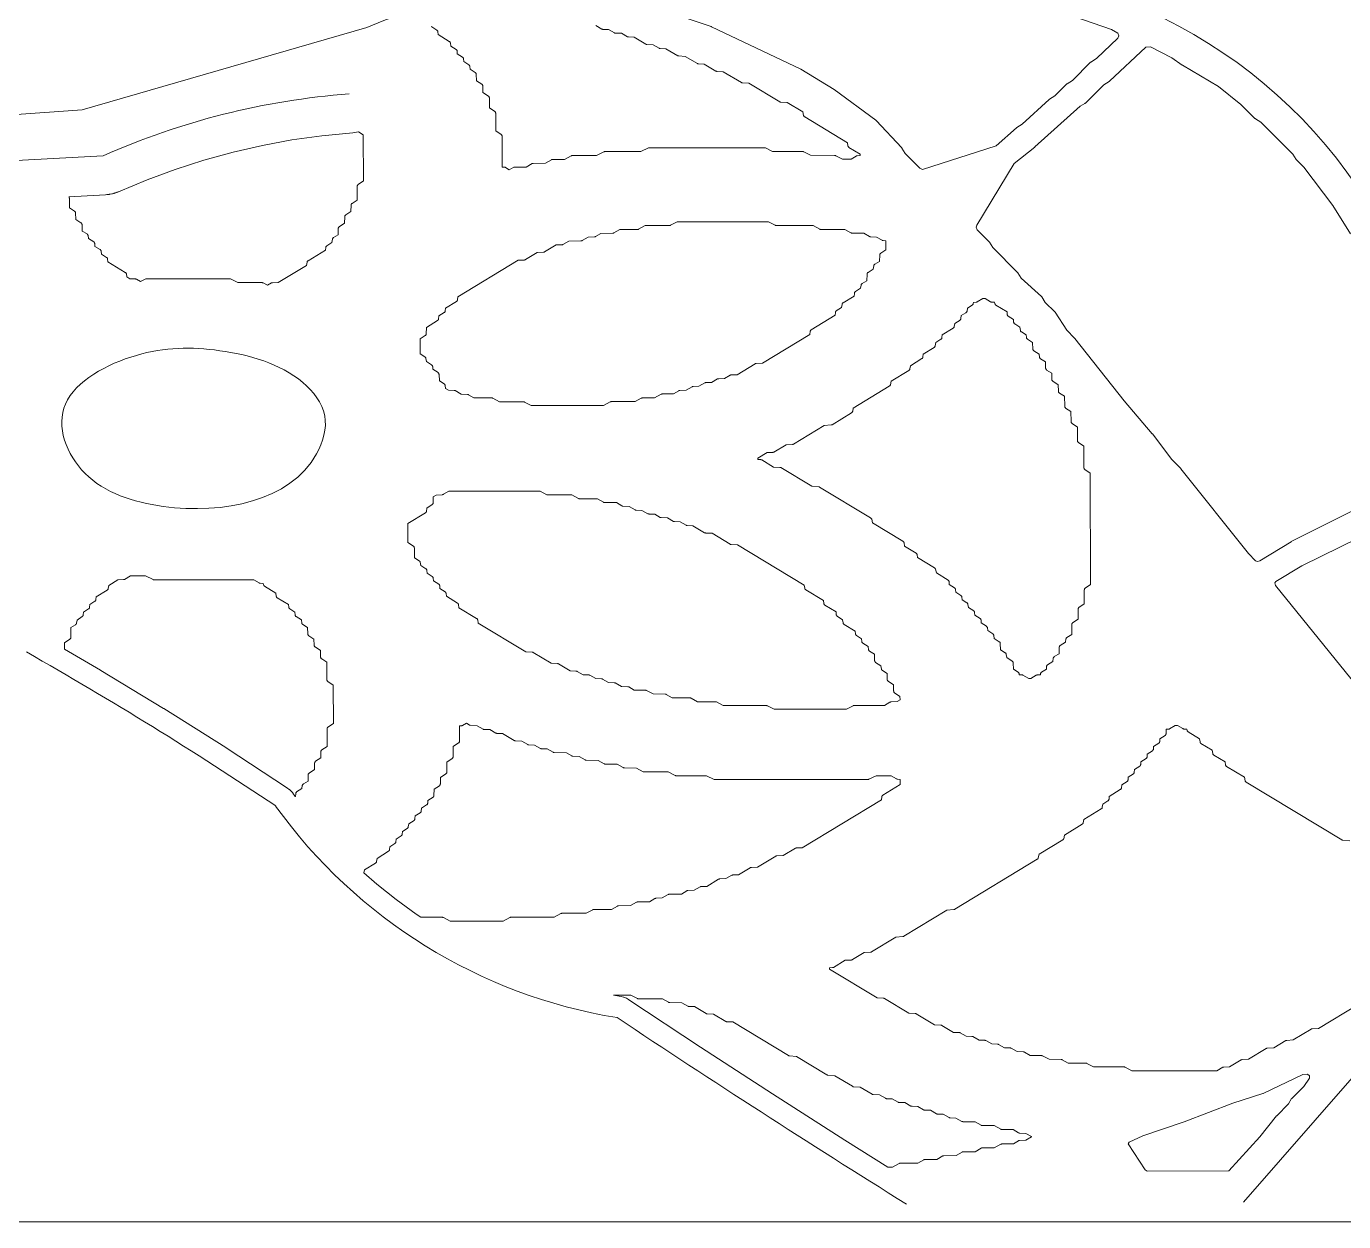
# Model space of a CAD drawing. Header units: inches. Extents: x 36 to 79.4, y 17.3 to 55.9.
# Drawn here: x 49.76 to 64.8, y 17.31 to 30.96 of the extents above; entities that cross this region are included whole.
import ezdxf

# ---------------------------------------------------------------- set-up
doc = ezdxf.new("R2010")
doc.units = ezdxf.units.IN
doc.layers.add('01_ORIGINAL_CAD', color=7, linetype='CONTINUOUS', lineweight=20)
doc.layers.add('03_ADDED_AREAS_SAME_COMPOSITION', color=7, linetype='CONTINUOUS', lineweight=15)

msp = doc.modelspace()

# ---------------------------------------------------------------- linework, layer by layer
at = {"layer": '01_ORIGINAL_CAD'}
msp.add_line((71.442, 17.312), (36.248, 17.312), dxfattribs=at)
for points in [[(53.65, 30.945, -0.14301), (60.243, 31.63, -0.286424), (65.36, 28.431), (66.481, 23.89, -0.272091), (64.9, 18.954), (63.661, 17.533)], [(53.65, 30.945), (50.4, 30.004), (48.095, 29.84), (45.427, 29.473), (42.376, 26.597), (41.758, 26.597, -0.10797), (36.248, 22.954)]]:
    msp.add_lwpolyline(points, format="xyb", dxfattribs=at)
msp.add_lwpolyline([(46.027, 28.759), (46.027, 29.23), (50.643, 29.479)], dxfattribs=at)
for centre, radius, start, end in [((54.073, 21.787), 8.422, 94.2501, 114.0352), ((27.349, -15.654), 45.391, 56.1832, 60.407), ((57.468, 25.543), 5.979, 215.6658, 260.7622), ((129.159, 128.7), 131.041, 236.3299, 238.04792)]:
    msp.add_arc(centre, radius, start, end, dxfattribs=at)
at = {"layer": '03_ADDED_AREAS_SAME_COMPOSITION'}
for points in [[(61.734, 31.065), (62.152, 30.921), (62.224, 30.881), (62.238, 30.848), (62.224, 30.821), (61.982, 30.59), (61.917, 30.55), (61.915, 30.549), (61.913, 30.547), (61.706, 30.34), (61.645, 30.302), (61.642, 30.301), (61.64, 30.299), (61.506, 30.165), (61.445, 30.127), (61.441, 30.124), (61.132, 29.84), (61.07, 29.802), (61.066, 29.8), (60.835, 29.595), (59.995, 29.325), (59.965, 29.338), (59.797, 29.506), (59.76, 29.567), (59.758, 29.569), (59.757, 29.571), (59.466, 29.884), (59.463, 29.887), (58.988, 30.237), (58.986, 30.238), (58.606, 30.467), (58.604, 30.468), (57.585, 30.952), (57.582, 30.954), (57.184, 31.09)], [(56.266, 30.966), (56.335, 30.927), (56.337, 30.925), (56.34, 30.924), (56.343, 30.924), (56.346, 30.923), (56.411, 30.922), (56.48, 30.883), (56.483, 30.881), (56.486, 30.88), (56.489, 30.88), (56.492, 30.88), (56.557, 30.878), (56.626, 30.839), (56.628, 30.838), (56.631, 30.837), (56.634, 30.836), (56.637, 30.836), (56.702, 30.834), (56.836, 30.754), (56.839, 30.752), (56.842, 30.751), (56.845, 30.751), (56.848, 30.75), (56.92, 30.746), (56.989, 30.707), (56.992, 30.706), (56.995, 30.705), (56.998, 30.704), (57.001, 30.704), (57.066, 30.702), (57.2, 30.622), (57.203, 30.621), (57.206, 30.62), (57.209, 30.619), (57.212, 30.619), (57.284, 30.615), (57.426, 30.532), (57.429, 30.531), (57.432, 30.53), (57.435, 30.529), (57.438, 30.529), (57.503, 30.527), (57.637, 30.447), (57.64, 30.445), (57.642, 30.444), (57.645, 30.444), (57.648, 30.443), (57.721, 30.439), (57.928, 30.315), (57.931, 30.314), (57.934, 30.313), (57.937, 30.312), (57.94, 30.312), (58.012, 30.308), (58.365, 30.096), (58.368, 30.094), (58.37, 30.093), (58.373, 30.093), (58.376, 30.092), (58.449, 30.088), (58.629, 29.98), (58.638, 29.939), (58.639, 29.936), (58.641, 29.933), (58.643, 29.93), (58.645, 29.927), (58.647, 29.925), (58.65, 29.923), (59.138, 29.629), (59.143, 29.594), (59.144, 29.591), (59.145, 29.588), (59.146, 29.585), (59.148, 29.582), (59.15, 29.58), (59.152, 29.578), (59.155, 29.576), (59.282, 29.499), (59.282, 29.483), (59.25, 29.481), (59.247, 29.48), (59.245, 29.479), (59.242, 29.478), (59.239, 29.477), (59.179, 29.441), (59.081, 29.441), (59.004, 29.481), (59.001, 29.483), (58.998, 29.484), (58.996, 29.484), (58.992, 29.484), (58.717, 29.485), (58.641, 29.525), (58.638, 29.526), (58.635, 29.527), (58.632, 29.528), (58.629, 29.528), (58.281, 29.528), (58.204, 29.569), (58.202, 29.57), (58.199, 29.571), (58.196, 29.572), (58.193, 29.572), (56.876, 29.572), (56.872, 29.571), (56.869, 29.57), (56.865, 29.569), (56.781, 29.528), (56.367, 29.527), (56.364, 29.527), (56.36, 29.526), (56.356, 29.525), (56.272, 29.484), (55.996, 29.483), (55.993, 29.483), (55.99, 29.482), (55.987, 29.481), (55.984, 29.48), (55.908, 29.439), (55.77, 29.437), (55.767, 29.437), (55.764, 29.437), (55.761, 29.436), (55.758, 29.434), (55.69, 29.395), (55.552, 29.393), (55.549, 29.393), (55.546, 29.393), (55.543, 29.392), (55.54, 29.39), (55.472, 29.351), (55.342, 29.351), (55.339, 29.351), (55.336, 29.35), (55.334, 29.349), (55.331, 29.348), (55.278, 29.321), (55.233, 29.346), (55.23, 29.348), (55.227, 29.348), (55.225, 29.349), (55.222, 29.349), (55.198, 29.35), (55.196, 29.702), (55.196, 29.705), (55.195, 29.709), (55.194, 29.712), (55.193, 29.715), (55.19, 29.718), (55.188, 29.72), (55.185, 29.722), (55.124, 29.764), (55.123, 29.965), (55.122, 29.969), (55.122, 29.972), (55.121, 29.975), (55.119, 29.978), (55.117, 29.981), (55.115, 29.984), (55.112, 29.986), (55.051, 30.028), (55.05, 30.141), (55.049, 30.145), (55.049, 30.148), (55.047, 30.151), (55.046, 30.154), (55.044, 30.157), (55.041, 30.159), (55.039, 30.161), (54.977, 30.204), (54.974, 30.278), (54.974, 30.282), (54.973, 30.285), (54.972, 30.288), (54.97, 30.291), (54.968, 30.294), (54.965, 30.296), (54.963, 30.298), (54.904, 30.336), (54.901, 30.41), (54.901, 30.413), (54.9, 30.417), (54.898, 30.42), (54.897, 30.423), (54.895, 30.425), (54.892, 30.428), (54.889, 30.43), (54.83, 30.468), (54.828, 30.499), (54.827, 30.502), (54.827, 30.505), (54.825, 30.508), (54.824, 30.511), (54.822, 30.513), (54.819, 30.516), (54.816, 30.518), (54.757, 30.556), (54.755, 30.586), (54.755, 30.59), (54.754, 30.593), (54.752, 30.596), (54.751, 30.599), (54.749, 30.601), (54.746, 30.604), (54.744, 30.605), (54.684, 30.643), (54.682, 30.674), (54.682, 30.677), (54.681, 30.681), (54.679, 30.684), (54.678, 30.686), (54.676, 30.689), (54.673, 30.691), (54.671, 30.693), (54.61, 30.732), (54.605, 30.768), (54.604, 30.771), (54.603, 30.774), (54.602, 30.777), (54.6, 30.779), (54.598, 30.782), (54.596, 30.784), (54.593, 30.786), (54.465, 30.863), (54.463, 30.894), (54.463, 30.897), (54.462, 30.9), (54.461, 30.903), (54.459, 30.906), (54.457, 30.909), (54.454, 30.911), (54.452, 30.913), (54.392, 30.951), (54.391, 30.959)], [(65.254, 25.6), (64.204, 25.075), (64.202, 25.074), (63.846, 24.857), (63.819, 24.85), (63.798, 24.856), (63.715, 24.939), (62.944, 25.906), (62.942, 25.908), (62.84, 26.014), (62.619, 26.306), (62.618, 26.307), (62.297, 26.681), (61.733, 27.395), (61.731, 27.397), (61.641, 27.488), (61.509, 27.693), (61.508, 27.695), (61.506, 27.697), (61.397, 27.806), (61.357, 27.869), (61.355, 27.872), (61.353, 27.875), (61.122, 28.081), (61.082, 28.144), (61.081, 28.147), (61.079, 28.149), (60.797, 28.431), (60.76, 28.492), (60.758, 28.494), (60.756, 28.497), (60.62, 28.633), (60.607, 28.663), (60.614, 28.689), (61.041, 29.393), (61.277, 29.579), (61.278, 29.58), (61.794, 30.045), (61.849, 30.077), (61.851, 30.079), (61.854, 30.081), (62.063, 30.29), (62.124, 30.327), (62.126, 30.329), (62.128, 30.33), (62.545, 30.721), (62.596, 30.723), (62.843, 30.599), (62.961, 30.514), (62.963, 30.513), (63.375, 30.27), (63.63, 30.066), (63.79, 29.906), (63.792, 29.904), (63.795, 29.902), (63.856, 29.865), (64.222, 29.499), (64.259, 29.438), (64.261, 29.435), (64.263, 29.433), (64.348, 29.348), (64.68, 28.914), (64.881, 28.587)], [(66.116, 21.99), (64.024, 24.574), (64.018, 24.604), (64.027, 24.621), (64.325, 24.799), (65.641, 25.445)], [(65.42, 20.066), (64.516, 19.518), (64.444, 19.514), (64.441, 19.514), (64.438, 19.513), (64.435, 19.512), (64.432, 19.511), (64.226, 19.386), (64.153, 19.382), (64.15, 19.382), (64.147, 19.381), (64.144, 19.38), (64.142, 19.379), (64.007, 19.298), (63.928, 19.291), (63.926, 19.291), (63.923, 19.29), (63.92, 19.289), (63.918, 19.288), (63.717, 19.166), (63.645, 19.162), (63.642, 19.162), (63.639, 19.161), (63.636, 19.16), (63.634, 19.159), (63.5, 19.079), (63.435, 19.077), (63.432, 19.077), (63.429, 19.076), (63.426, 19.075), (63.423, 19.074), (63.355, 19.035), (62.385, 19.034), (62.308, 19.075), (62.306, 19.076), (62.303, 19.077), (62.3, 19.078), (62.297, 19.078), (61.948, 19.078), (61.872, 19.119), (61.869, 19.12), (61.866, 19.121), (61.863, 19.121), (61.86, 19.122), (61.658, 19.122), (61.59, 19.161), (61.587, 19.162), (61.584, 19.163), (61.581, 19.164), (61.578, 19.164), (61.44, 19.166), (61.363, 19.206), (61.36, 19.207), (61.357, 19.208), (61.354, 19.209), (61.351, 19.209), (61.222, 19.21), (61.161, 19.246), (61.158, 19.247), (61.155, 19.248), (61.152, 19.249), (61.149, 19.249), (61.077, 19.253), (61.008, 19.292), (61.005, 19.293), (61.002, 19.294), (60.999, 19.295), (60.996, 19.295), (60.931, 19.297), (60.862, 19.336), (60.859, 19.337), (60.856, 19.338), (60.853, 19.339), (60.85, 19.339), (60.785, 19.341), (60.717, 19.38), (60.714, 19.381), (60.711, 19.382), (60.708, 19.383), (60.705, 19.383), (60.64, 19.385), (60.571, 19.424), (60.568, 19.425), (60.565, 19.426), (60.562, 19.427), (60.559, 19.427), (60.494, 19.429), (60.426, 19.468), (60.423, 19.469), (60.42, 19.47), (60.417, 19.471), (60.414, 19.471), (60.349, 19.472), (60.215, 19.553), (60.212, 19.554), (60.209, 19.555), (60.206, 19.556), (60.203, 19.556), (60.131, 19.56), (59.924, 19.684), (59.921, 19.686), (59.918, 19.687), (59.915, 19.687), (59.912, 19.688), (59.84, 19.692), (59.56, 19.86), (59.557, 19.861), (59.554, 19.862), (59.551, 19.863), (59.548, 19.863), (59.476, 19.867), (58.935, 20.193), (58.934, 20.209), (58.966, 20.212), (58.969, 20.212), (58.972, 20.213), (58.974, 20.214), (58.977, 20.215), (59.111, 20.296), (59.183, 20.299), (59.186, 20.3), (59.189, 20.301), (59.192, 20.302), (59.195, 20.303), (59.329, 20.384), (59.401, 20.387), (59.404, 20.388), (59.407, 20.388), (59.41, 20.39), (59.412, 20.391), (59.692, 20.56), (59.771, 20.566), (59.774, 20.567), (59.776, 20.568), (59.779, 20.569), (59.782, 20.57), (60.272, 20.867), (60.351, 20.874), (60.354, 20.874), (60.357, 20.875), (60.36, 20.876), (60.362, 20.878), (61.305, 21.449), (61.308, 21.451), (61.31, 21.453), (61.313, 21.456), (61.314, 21.458), (61.316, 21.462), (61.317, 21.465), (61.326, 21.506), (61.595, 21.669), (61.598, 21.671), (61.601, 21.673), (61.603, 21.675), (61.604, 21.678), (61.606, 21.681), (61.607, 21.684), (61.616, 21.725), (61.818, 21.848), (61.821, 21.85), (61.823, 21.852), (61.825, 21.854), (61.827, 21.857), (61.828, 21.86), (61.829, 21.863), (61.83, 21.866), (61.835, 21.902), (62.035, 22.024), (62.038, 22.026), (62.04, 22.028), (62.042, 22.03), (62.044, 22.033), (62.046, 22.036), (62.047, 22.039), (62.047, 22.042), (62.052, 22.078), (62.112, 22.116), (62.115, 22.118), (62.117, 22.121), (62.119, 22.123), (62.121, 22.126), (62.122, 22.129), (62.123, 22.132), (62.124, 22.136), (62.126, 22.166), (62.253, 22.244), (62.255, 22.245), (62.258, 22.248), (62.26, 22.25), (62.262, 22.253), (62.263, 22.255), (62.264, 22.258), (62.265, 22.261), (62.27, 22.297), (62.33, 22.336), (62.332, 22.338), (62.335, 22.34), (62.337, 22.343), (62.338, 22.346), (62.34, 22.349), (62.34, 22.352), (62.341, 22.355), (62.343, 22.386), (62.402, 22.424), (62.405, 22.426), (62.407, 22.428), (62.409, 22.431), (62.411, 22.434), (62.412, 22.437), (62.413, 22.44), (62.413, 22.443), (62.415, 22.474), (62.474, 22.512), (62.477, 22.514), (62.479, 22.516), (62.481, 22.519), (62.483, 22.521), (62.484, 22.525), (62.485, 22.528), (62.486, 22.531), (62.488, 22.562), (62.547, 22.6), (62.549, 22.602), (62.552, 22.604), (62.554, 22.606), (62.556, 22.609), (62.557, 22.612), (62.558, 22.616), (62.558, 22.619), (62.56, 22.65), (62.619, 22.687), (62.622, 22.689), (62.624, 22.692), (62.626, 22.694), (62.628, 22.697), (62.629, 22.7), (62.63, 22.703), (62.631, 22.707), (62.633, 22.737), (62.692, 22.775), (62.694, 22.777), (62.697, 22.78), (62.699, 22.782), (62.7, 22.785), (62.702, 22.788), (62.703, 22.791), (62.703, 22.795), (62.705, 22.825), (62.764, 22.863), (62.767, 22.865), (62.769, 22.868), (62.771, 22.87), (62.773, 22.873), (62.774, 22.876), (62.775, 22.88), (62.775, 22.883), (62.777, 22.933), (62.802, 22.934), (62.805, 22.934), (62.808, 22.935), (62.81, 22.936), (62.813, 22.937), (62.881, 22.976), (62.906, 22.976), (62.967, 22.94), (62.97, 22.938), (62.972, 22.937), (62.975, 22.937), (62.978, 22.936), (63.014, 22.933), (63.017, 22.919), (63.018, 22.916), (63.019, 22.912), (63.021, 22.91), (63.023, 22.907), (63.026, 22.905), (63.029, 22.903), (63.157, 22.824), (63.163, 22.789), (63.163, 22.786), (63.164, 22.783), (63.166, 22.78), (63.167, 22.777), (63.169, 22.775), (63.172, 22.773), (63.174, 22.771), (63.303, 22.693), (63.308, 22.657), (63.309, 22.654), (63.31, 22.651), (63.311, 22.648), (63.313, 22.646), (63.315, 22.643), (63.318, 22.641), (63.32, 22.639), (63.449, 22.561), (63.454, 22.525), (63.455, 22.522), (63.456, 22.519), (63.457, 22.516), (63.459, 22.514), (63.461, 22.511), (63.463, 22.509), (63.466, 22.508), (63.669, 22.385), (63.678, 22.344), (63.679, 22.341), (63.681, 22.338), (63.682, 22.335), (63.685, 22.332), (63.687, 22.33), (63.69, 22.328), (64.782, 21.67), (64.786, 21.668), (64.789, 21.667), (64.793, 21.667), (64.872, 21.66)]]:
    msp.add_lwpolyline(points, dxfattribs=at)
for points in [[(50.251, 29.012), (50.667, 29.034), (50.667, 29.034), (50.682, 29.036), (50.683, 29.036), (50.685, 29.036), (50.687, 29.036), (50.689, 29.036), (50.702, 29.038), (50.704, 29.038), (50.709, 29.039), (50.71, 29.039), (50.714, 29.04), (50.717, 29.04), (50.719, 29.041), (50.723, 29.041), (50.739, 29.044), (50.74, 29.045), (50.742, 29.045), (50.744, 29.046), (50.746, 29.046), (50.759, 29.05), (50.761, 29.05), (50.765, 29.051), (50.767, 29.052), (50.77, 29.053), (50.774, 29.054), (50.775, 29.054), (50.78, 29.056), (50.795, 29.061), (50.796, 29.061), (50.798, 29.062), (50.8, 29.063), (50.801, 29.063), (50.814, 29.068), (50.815, 29.068), (51.142, 29.206), (51.465, 29.325), (51.792, 29.431), (52.124, 29.522), (52.459, 29.599), (52.797, 29.661), (53.138, 29.709), (53.491, 29.743), (53.492, 29.743), (53.506, 29.745), (53.507, 29.745), (53.533, 29.749), (53.535, 29.749), (53.556, 29.754), (53.611, 29.717), (53.613, 29.193), (53.552, 29.151), (53.549, 29.149), (53.547, 29.146), (53.545, 29.143), (53.543, 29.14), (53.542, 29.137), (53.541, 29.134), (53.541, 29.13), (53.541, 28.973), (53.483, 28.936), (53.48, 28.934), (53.478, 28.932), (53.475, 28.929), (53.474, 28.926), (53.473, 28.923), (53.472, 28.919), (53.471, 28.916), (53.469, 28.842), (53.411, 28.804), (53.408, 28.802), (53.405, 28.8), (53.403, 28.797), (53.402, 28.794), (53.4, 28.791), (53.399, 28.788), (53.399, 28.784), (53.397, 28.71), (53.335, 28.668), (53.333, 28.665), (53.33, 28.663), (53.328, 28.66), (53.327, 28.657), (53.325, 28.654), (53.325, 28.651), (53.324, 28.647), (53.324, 28.578), (53.27, 28.545), (53.268, 28.543), (53.265, 28.541), (53.263, 28.539), (53.262, 28.536), (53.26, 28.533), (53.259, 28.531), (53.258, 28.527), (53.253, 28.491), (53.194, 28.453), (53.191, 28.451), (53.189, 28.449), (53.186, 28.446), (53.185, 28.443), (53.183, 28.44), (53.183, 28.437), (53.182, 28.434), (53.18, 28.403), (52.98, 28.282), (52.978, 28.28), (52.975, 28.278), (52.973, 28.275), (52.972, 28.273), (52.97, 28.27), (52.969, 28.267), (52.969, 28.264), (52.964, 28.228), (52.641, 28.033), (52.576, 28.031), (52.573, 28.03), (52.57, 28.03), (52.567, 28.029), (52.564, 28.028), (52.519, 28.002), (52.466, 28.029), (52.464, 28.031), (52.461, 28.031), (52.458, 28.032), (52.455, 28.032), (52.179, 28.032), (52.094, 28.074), (52.091, 28.075), (52.087, 28.076), (52.083, 28.076), (51.138, 28.076), (51.135, 28.076), (51.131, 28.075), (51.128, 28.074), (51.067, 28.045), (51.021, 28.071), (51.018, 28.072), (51.015, 28.073), (51.012, 28.074), (51.009, 28.074), (50.945, 28.076), (50.912, 28.096), (50.906, 28.131), (50.906, 28.134), (50.905, 28.137), (50.903, 28.14), (50.901, 28.143), (50.899, 28.145), (50.897, 28.147), (50.894, 28.149), (50.694, 28.271), (50.692, 28.301), (50.691, 28.304), (50.69, 28.307), (50.689, 28.31), (50.687, 28.313), (50.685, 28.316), (50.683, 28.318), (50.68, 28.32), (50.621, 28.358), (50.619, 28.389), (50.618, 28.392), (50.617, 28.395), (50.616, 28.398), (50.614, 28.401), (50.612, 28.404), (50.61, 28.406), (50.607, 28.408), (50.548, 28.446), (50.546, 28.476), (50.545, 28.48), (50.544, 28.483), (50.543, 28.486), (50.541, 28.489), (50.539, 28.491), (50.537, 28.494), (50.534, 28.496), (50.474, 28.534), (50.469, 28.57), (50.468, 28.573), (50.467, 28.576), (50.466, 28.579), (50.464, 28.582), (50.462, 28.584), (50.46, 28.586), (50.457, 28.588), (50.402, 28.621), (50.4, 28.695), (50.399, 28.699), (50.398, 28.702), (50.397, 28.705), (50.395, 28.708), (50.393, 28.711), (50.391, 28.713), (50.388, 28.715), (50.329, 28.753), (50.327, 28.827), (50.326, 28.83), (50.325, 28.834), (50.324, 28.837), (50.322, 28.84), (50.32, 28.842), (50.318, 28.845), (50.315, 28.847), (50.257, 28.884), (50.256, 28.997), (50.255, 29.001), (50.255, 29.004), (50.253, 29.007), (50.252, 29.01)], [(58.236, 28.727), (58.313, 28.686), (58.315, 28.685), (58.318, 28.684), (58.321, 28.683), (58.324, 28.683), (58.745, 28.683), (58.822, 28.642), (58.824, 28.641), (58.827, 28.64), (58.83, 28.64), (58.833, 28.64), (59.108, 28.639), (59.177, 28.6), (59.18, 28.599), (59.183, 28.598), (59.186, 28.597), (59.189, 28.597), (59.326, 28.595), (59.388, 28.559), (59.39, 28.558), (59.393, 28.557), (59.396, 28.556), (59.399, 28.556), (59.471, 28.552), (59.533, 28.515), (59.536, 28.514), (59.538, 28.513), (59.541, 28.512), (59.544, 28.512), (59.575, 28.509), (59.576, 28.405), (59.518, 28.368), (59.515, 28.366), (59.513, 28.363), (59.511, 28.361), (59.509, 28.358), (59.508, 28.354), (59.507, 28.351), (59.506, 28.348), (59.504, 28.274), (59.45, 28.241), (59.447, 28.239), (59.445, 28.237), (59.443, 28.234), (59.441, 28.232), (59.44, 28.229), (59.439, 28.226), (59.438, 28.223), (59.433, 28.187), (59.373, 28.148), (59.37, 28.146), (59.368, 28.144), (59.366, 28.141), (59.364, 28.138), (59.363, 28.135), (59.362, 28.131), (59.362, 28.128), (59.359, 28.054), (59.305, 28.021), (59.303, 28.019), (59.3, 28.017), (59.298, 28.015), (59.296, 28.012), (59.295, 28.009), (59.294, 28.006), (59.293, 28.003), (59.288, 27.967), (59.229, 27.929), (59.226, 27.927), (59.223, 27.924), (59.221, 27.922), (59.22, 27.919), (59.218, 27.916), (59.218, 27.913), (59.217, 27.909), (59.215, 27.879), (59.088, 27.801), (59.085, 27.8), (59.083, 27.797), (59.081, 27.795), (59.079, 27.792), (59.078, 27.79), (59.077, 27.787), (59.076, 27.783), (59.071, 27.747), (59.011, 27.709), (59.008, 27.707), (59.006, 27.705), (59.004, 27.702), (59.002, 27.699), (59.001, 27.696), (59, 27.693), (59, 27.69), (58.998, 27.659), (58.725, 27.494), (58.723, 27.492), (58.72, 27.49), (58.718, 27.487), (58.717, 27.485), (58.715, 27.482), (58.714, 27.479), (58.714, 27.476), (58.709, 27.44), (58.168, 27.113), (58.095, 27.109), (58.092, 27.108), (58.089, 27.108), (58.086, 27.107), (58.084, 27.105), (57.878, 26.981), (57.813, 26.979), (57.81, 26.979), (57.807, 26.978), (57.804, 26.977), (57.801, 26.976), (57.733, 26.937), (57.668, 26.935), (57.665, 26.935), (57.662, 26.934), (57.659, 26.933), (57.656, 26.932), (57.587, 26.893), (57.522, 26.891), (57.519, 26.891), (57.516, 26.89), (57.513, 26.889), (57.511, 26.888), (57.442, 26.849), (57.377, 26.847), (57.374, 26.847), (57.371, 26.846), (57.368, 26.845), (57.365, 26.844), (57.297, 26.805), (57.224, 26.801), (57.221, 26.801), (57.218, 26.8), (57.215, 26.799), (57.213, 26.797), (57.152, 26.761), (57.022, 26.761), (57.019, 26.76), (57.016, 26.76), (57.013, 26.759), (57.011, 26.758), (56.934, 26.717), (56.796, 26.715), (56.793, 26.715), (56.79, 26.714), (56.787, 26.713), (56.784, 26.712), (56.716, 26.673), (56.441, 26.673), (56.438, 26.672), (56.435, 26.672), (56.432, 26.671), (56.429, 26.67), (56.353, 26.629), (55.528, 26.629), (55.451, 26.669), (55.449, 26.67), (55.446, 26.671), (55.443, 26.672), (55.44, 26.672), (55.164, 26.672), (55.088, 26.713), (55.085, 26.714), (55.082, 26.715), (55.079, 26.716), (55.076, 26.716), (54.874, 26.716), (54.813, 26.752), (54.81, 26.754), (54.807, 26.755), (54.804, 26.756), (54.801, 26.756), (54.729, 26.76), (54.66, 26.799), (54.657, 26.8), (54.654, 26.801), (54.651, 26.802), (54.648, 26.802), (54.583, 26.804), (54.55, 26.824), (54.545, 26.859), (54.544, 26.862), (54.543, 26.865), (54.542, 26.868), (54.54, 26.871), (54.538, 26.873), (54.536, 26.875), (54.533, 26.877), (54.479, 26.911), (54.476, 26.984), (54.475, 26.988), (54.475, 26.991), (54.473, 26.994), (54.472, 26.997), (54.469, 27), (54.467, 27.002), (54.464, 27.004), (54.405, 27.042), (54.403, 27.073), (54.402, 27.076), (54.401, 27.079), (54.4, 27.082), (54.398, 27.085), (54.396, 27.088), (54.394, 27.09), (54.391, 27.092), (54.331, 27.131), (54.326, 27.167), (54.325, 27.17), (54.324, 27.173), (54.323, 27.176), (54.321, 27.178), (54.319, 27.18), (54.317, 27.183), (54.314, 27.184), (54.26, 27.218), (54.259, 27.389), (54.317, 27.427), (54.32, 27.429), (54.323, 27.431), (54.325, 27.434), (54.326, 27.437), (54.328, 27.44), (54.329, 27.443), (54.329, 27.447), (54.331, 27.52), (54.458, 27.598), (54.461, 27.6), (54.463, 27.602), (54.465, 27.604), (54.467, 27.607), (54.468, 27.61), (54.469, 27.613), (54.47, 27.616), (54.475, 27.652), (54.535, 27.69), (54.537, 27.692), (54.54, 27.694), (54.542, 27.697), (54.543, 27.7), (54.545, 27.703), (54.546, 27.706), (54.546, 27.709), (54.548, 27.74), (54.675, 27.817), (54.678, 27.819), (54.68, 27.821), (54.682, 27.824), (54.684, 27.826), (54.685, 27.829), (54.686, 27.832), (54.687, 27.835), (54.692, 27.871), (55.378, 28.287), (55.45, 28.29), (55.453, 28.291), (55.456, 28.291), (55.459, 28.293), (55.462, 28.294), (55.596, 28.374), (55.668, 28.378), (55.671, 28.379), (55.674, 28.379), (55.677, 28.38), (55.68, 28.382), (55.813, 28.462), (55.878, 28.464), (55.881, 28.464), (55.884, 28.465), (55.887, 28.466), (55.89, 28.467), (55.958, 28.506), (56.096, 28.508), (56.099, 28.508), (56.102, 28.509), (56.105, 28.51), (56.108, 28.511), (56.177, 28.55), (56.249, 28.554), (56.252, 28.555), (56.255, 28.555), (56.258, 28.556), (56.261, 28.558), (56.322, 28.594), (56.459, 28.596), (56.462, 28.596), (56.465, 28.597), (56.468, 28.598), (56.471, 28.599), (56.539, 28.638), (56.742, 28.639), (56.745, 28.639), (56.748, 28.639), (56.75, 28.64), (56.753, 28.642), (56.829, 28.682), (57.105, 28.683), (57.108, 28.683), (57.111, 28.683), (57.114, 28.684), (57.117, 28.686), (57.193, 28.726)], [(60.771, 27.813), (60.774, 27.812), (60.776, 27.811), (60.779, 27.81), (60.782, 27.81), (60.818, 27.807), (60.821, 27.792), (60.822, 27.789), (60.823, 27.786), (60.825, 27.783), (60.827, 27.781), (60.83, 27.778), (60.832, 27.776), (60.96, 27.699), (60.962, 27.668), (60.963, 27.665), (60.964, 27.662), (60.965, 27.659), (60.967, 27.656), (60.969, 27.653), (60.971, 27.651), (60.974, 27.649), (61.033, 27.611), (61.035, 27.58), (61.036, 27.577), (61.037, 27.574), (61.038, 27.571), (61.04, 27.568), (61.042, 27.566), (61.044, 27.563), (61.047, 27.561), (61.107, 27.523), (61.112, 27.487), (61.113, 27.484), (61.114, 27.481), (61.115, 27.478), (61.117, 27.475), (61.119, 27.473), (61.121, 27.471), (61.124, 27.469), (61.179, 27.435), (61.181, 27.405), (61.182, 27.402), (61.183, 27.398), (61.184, 27.395), (61.186, 27.393), (61.188, 27.39), (61.19, 27.388), (61.193, 27.386), (61.252, 27.348), (61.254, 27.274), (61.255, 27.271), (61.256, 27.267), (61.257, 27.264), (61.259, 27.261), (61.261, 27.258), (61.263, 27.256), (61.266, 27.254), (61.326, 27.215), (61.331, 27.179), (61.332, 27.176), (61.333, 27.173), (61.334, 27.171), (61.336, 27.168), (61.338, 27.166), (61.34, 27.163), (61.343, 27.162), (61.398, 27.128), (61.4, 27.055), (61.401, 27.051), (61.402, 27.048), (61.403, 27.045), (61.405, 27.042), (61.407, 27.039), (61.409, 27.037), (61.412, 27.034), (61.47, 26.997), (61.471, 26.928), (61.472, 26.925), (61.472, 26.921), (61.473, 26.918), (61.475, 26.915), (61.477, 26.912), (61.479, 26.91), (61.482, 26.908), (61.544, 26.866), (61.547, 26.791), (61.547, 26.788), (61.548, 26.784), (61.549, 26.781), (61.551, 26.778), (61.553, 26.775), (61.555, 26.773), (61.558, 26.771), (61.617, 26.734), (61.618, 26.621), (61.618, 26.617), (61.619, 26.614), (61.62, 26.611), (61.621, 26.608), (61.623, 26.605), (61.626, 26.603), (61.629, 26.6), (61.69, 26.559), (61.691, 26.445), (61.691, 26.442), (61.692, 26.438), (61.693, 26.435), (61.695, 26.432), (61.697, 26.429), (61.699, 26.427), (61.702, 26.425), (61.763, 26.383), (61.764, 26.226), (61.765, 26.222), (61.765, 26.219), (61.766, 26.216), (61.768, 26.213), (61.77, 26.21), (61.772, 26.207), (61.775, 26.205), (61.836, 26.163), (61.838, 25.918), (61.838, 25.915), (61.839, 25.912), (61.84, 25.908), (61.842, 25.905), (61.844, 25.902), (61.846, 25.9), (61.849, 25.898), (61.91, 25.856), (61.914, 24.585), (61.853, 24.543), (61.851, 24.541), (61.848, 24.539), (61.846, 24.536), (61.844, 24.533), (61.843, 24.53), (61.843, 24.526), (61.842, 24.523), (61.842, 24.366), (61.781, 24.324), (61.779, 24.322), (61.776, 24.319), (61.774, 24.316), (61.773, 24.313), (61.771, 24.31), (61.771, 24.307), (61.77, 24.303), (61.77, 24.19), (61.709, 24.148), (61.706, 24.146), (61.704, 24.143), (61.702, 24.141), (61.7, 24.138), (61.699, 24.134), (61.698, 24.131), (61.698, 24.127), (61.698, 24.015), (61.644, 23.982), (61.641, 23.98), (61.639, 23.978), (61.637, 23.975), (61.635, 23.973), (61.634, 23.97), (61.633, 23.967), (61.632, 23.964), (61.627, 23.928), (61.567, 23.889), (61.565, 23.887), (61.562, 23.885), (61.56, 23.882), (61.558, 23.879), (61.557, 23.876), (61.556, 23.873), (61.556, 23.869), (61.554, 23.796), (61.499, 23.762), (61.497, 23.76), (61.494, 23.758), (61.492, 23.756), (61.491, 23.753), (61.489, 23.75), (61.488, 23.747), (61.488, 23.744), (61.483, 23.708), (61.423, 23.67), (61.42, 23.668), (61.418, 23.666), (61.416, 23.663), (61.414, 23.66), (61.413, 23.657), (61.412, 23.654), (61.411, 23.65), (61.409, 23.62), (61.355, 23.586), (61.352, 23.584), (61.349, 23.582), (61.347, 23.579), (61.345, 23.577), (61.344, 23.573), (61.343, 23.57), (61.34, 23.556), (61.304, 23.553), (61.302, 23.553), (61.299, 23.552), (61.296, 23.551), (61.294, 23.549), (61.233, 23.513), (61.208, 23.513), (61.139, 23.552), (61.137, 23.553), (61.134, 23.554), (61.131, 23.555), (61.128, 23.555), (61.1, 23.556), (61.097, 23.57), (61.096, 23.573), (61.095, 23.577), (61.093, 23.579), (61.091, 23.582), (61.089, 23.584), (61.086, 23.586), (61.032, 23.62), (61.031, 23.688), (61.03, 23.692), (61.03, 23.695), (61.028, 23.698), (61.027, 23.701), (61.025, 23.704), (61.022, 23.706), (61.02, 23.709), (60.957, 23.752), (60.951, 23.788), (60.951, 23.791), (60.95, 23.794), (60.948, 23.797), (60.947, 23.8), (60.945, 23.802), (60.942, 23.804), (60.94, 23.806), (60.885, 23.839), (60.882, 23.913), (60.882, 23.916), (60.881, 23.92), (60.88, 23.923), (60.878, 23.926), (60.876, 23.929), (60.873, 23.931), (60.871, 23.933), (60.812, 23.971), (60.809, 24.002), (60.809, 24.005), (60.808, 24.008), (60.807, 24.011), (60.805, 24.014), (60.803, 24.017), (60.8, 24.019), (60.798, 24.021), (60.739, 24.059), (60.736, 24.09), (60.736, 24.093), (60.735, 24.096), (60.734, 24.099), (60.732, 24.102), (60.73, 24.104), (60.727, 24.107), (60.725, 24.109), (60.666, 24.147), (60.663, 24.177), (60.663, 24.181), (60.662, 24.184), (60.661, 24.187), (60.659, 24.19), (60.657, 24.192), (60.654, 24.195), (60.652, 24.197), (60.593, 24.234), (60.59, 24.265), (60.59, 24.268), (60.589, 24.272), (60.588, 24.275), (60.586, 24.277), (60.584, 24.28), (60.582, 24.282), (60.579, 24.284), (60.519, 24.323), (60.513, 24.359), (60.513, 24.362), (60.512, 24.365), (60.51, 24.368), (60.509, 24.37), (60.507, 24.373), (60.504, 24.375), (60.502, 24.377), (60.447, 24.41), (60.444, 24.441), (60.444, 24.444), (60.443, 24.447), (60.442, 24.45), (60.44, 24.453), (60.438, 24.456), (60.436, 24.458), (60.433, 24.46), (60.374, 24.498), (60.371, 24.528), (60.371, 24.532), (60.37, 24.535), (60.369, 24.538), (60.367, 24.541), (60.365, 24.543), (60.363, 24.546), (60.36, 24.548), (60.301, 24.586), (60.298, 24.616), (60.298, 24.62), (60.297, 24.623), (60.296, 24.626), (60.294, 24.629), (60.292, 24.631), (60.289, 24.634), (60.287, 24.636), (60.153, 24.719), (60.143, 24.76), (60.142, 24.763), (60.141, 24.766), (60.139, 24.769), (60.137, 24.771), (60.135, 24.774), (60.132, 24.775), (59.936, 24.893), (59.934, 24.924), (59.934, 24.927), (59.933, 24.93), (59.931, 24.933), (59.93, 24.936), (59.927, 24.939), (59.925, 24.941), (59.922, 24.943), (59.79, 25.025), (59.784, 25.061), (59.784, 25.064), (59.783, 25.067), (59.781, 25.07), (59.779, 25.073), (59.777, 25.075), (59.775, 25.077), (59.772, 25.079), (59.424, 25.289), (59.415, 25.33), (59.414, 25.334), (59.412, 25.337), (59.41, 25.339), (59.408, 25.342), (59.406, 25.344), (59.403, 25.346), (58.82, 25.697), (58.817, 25.699), (58.813, 25.7), (58.81, 25.701), (58.731, 25.707), (58.377, 25.92), (58.375, 25.921), (58.372, 25.922), (58.369, 25.923), (58.366, 25.923), (58.293, 25.927), (58.159, 26.007), (58.156, 26.009), (58.154, 26.01), (58.151, 26.01), (58.148, 26.011), (58.116, 26.013), (58.116, 26.029), (58.22, 26.092), (58.285, 26.094), (58.288, 26.094), (58.291, 26.095), (58.294, 26.096), (58.297, 26.097), (58.438, 26.18), (58.51, 26.184), (58.513, 26.184), (58.516, 26.185), (58.519, 26.186), (58.522, 26.187), (58.874, 26.4), (58.953, 26.407), (58.955, 26.407), (58.958, 26.408), (58.961, 26.409), (58.963, 26.41), (59.186, 26.546), (59.189, 26.548), (59.191, 26.55), (59.193, 26.552), (59.195, 26.555), (59.196, 26.558), (59.197, 26.561), (59.198, 26.564), (59.203, 26.599), (59.616, 26.85), (59.619, 26.852), (59.621, 26.854), (59.624, 26.856), (59.625, 26.859), (59.627, 26.862), (59.628, 26.866), (59.637, 26.906), (59.839, 27.029), (59.841, 27.031), (59.844, 27.033), (59.846, 27.036), (59.848, 27.038), (59.849, 27.041), (59.85, 27.044), (59.851, 27.047), (59.856, 27.083), (59.988, 27.165), (59.991, 27.167), (59.993, 27.17), (59.995, 27.172), (59.997, 27.175), (59.998, 27.178), (59.999, 27.182), (59.999, 27.185), (60.002, 27.215), (60.129, 27.293), (60.131, 27.295), (60.134, 27.297), (60.136, 27.299), (60.137, 27.302), (60.139, 27.305), (60.14, 27.308), (60.141, 27.311), (60.146, 27.347), (60.205, 27.385), (60.208, 27.387), (60.21, 27.39), (60.213, 27.392), (60.214, 27.395), (60.216, 27.398), (60.216, 27.401), (60.217, 27.405), (60.219, 27.435), (60.346, 27.513), (60.349, 27.514), (60.351, 27.516), (60.353, 27.519), (60.355, 27.522), (60.356, 27.524), (60.357, 27.527), (60.358, 27.53), (60.363, 27.566), (60.423, 27.605), (60.425, 27.607), (60.428, 27.609), (60.43, 27.612), (60.432, 27.615), (60.433, 27.618), (60.434, 27.621), (60.434, 27.624), (60.436, 27.655), (60.491, 27.688), (60.494, 27.69), (60.496, 27.692), (60.498, 27.695), (60.5, 27.697), (60.501, 27.7), (60.502, 27.703), (60.503, 27.706), (60.508, 27.742), (60.563, 27.776), (60.566, 27.778), (60.569, 27.781), (60.571, 27.783), (60.573, 27.786), (60.574, 27.789), (60.575, 27.792), (60.578, 27.806), (60.606, 27.807), (60.608, 27.808), (60.611, 27.808), (60.614, 27.809), (60.617, 27.811), (60.685, 27.849), (60.71, 27.849)], [(55.629, 25.651), (55.706, 25.611), (55.708, 25.61), (55.711, 25.609), (55.714, 25.608), (55.717, 25.608), (55.993, 25.608), (56.069, 25.567), (56.072, 25.566), (56.075, 25.565), (56.078, 25.564), (56.081, 25.564), (56.283, 25.564), (56.352, 25.525), (56.355, 25.524), (56.358, 25.523), (56.361, 25.522), (56.364, 25.522), (56.501, 25.52), (56.562, 25.484), (56.565, 25.482), (56.568, 25.481), (56.571, 25.481), (56.574, 25.48), (56.646, 25.476), (56.716, 25.437), (56.718, 25.436), (56.721, 25.435), (56.724, 25.434), (56.727, 25.434), (56.792, 25.432), (56.861, 25.394), (56.864, 25.392), (56.867, 25.391), (56.87, 25.391), (56.873, 25.39), (56.938, 25.389), (56.999, 25.352), (57.002, 25.351), (57.004, 25.35), (57.007, 25.349), (57.01, 25.349), (57.083, 25.345), (57.152, 25.306), (57.155, 25.305), (57.158, 25.304), (57.161, 25.303), (57.164, 25.303), (57.229, 25.301), (57.298, 25.262), (57.3, 25.261), (57.303, 25.26), (57.306, 25.259), (57.309, 25.259), (57.374, 25.257), (57.508, 25.177), (57.511, 25.175), (57.514, 25.174), (57.517, 25.174), (57.52, 25.173), (57.592, 25.17), (57.799, 25.045), (57.802, 25.044), (57.805, 25.043), (57.808, 25.042), (57.811, 25.042), (57.883, 25.038), (58.645, 24.579), (58.65, 24.543), (58.651, 24.54), (58.652, 24.537), (58.653, 24.534), (58.655, 24.532), (58.657, 24.529), (58.659, 24.527), (58.662, 24.526), (58.864, 24.403), (58.869, 24.368), (58.87, 24.365), (58.871, 24.362), (58.872, 24.359), (58.874, 24.356), (58.876, 24.354), (58.878, 24.352), (58.881, 24.35), (59.008, 24.272), (59.011, 24.242), (59.011, 24.239), (59.012, 24.236), (59.013, 24.232), (59.015, 24.23), (59.017, 24.227), (59.02, 24.225), (59.022, 24.223), (59.082, 24.184), (59.088, 24.148), (59.088, 24.145), (59.089, 24.142), (59.091, 24.139), (59.092, 24.137), (59.094, 24.134), (59.097, 24.132), (59.099, 24.13), (59.227, 24.053), (59.229, 24.023), (59.23, 24.019), (59.231, 24.016), (59.232, 24.013), (59.234, 24.01), (59.236, 24.008), (59.238, 24.005), (59.241, 24.003), (59.3, 23.965), (59.302, 23.935), (59.303, 23.931), (59.304, 23.928), (59.305, 23.925), (59.307, 23.922), (59.309, 23.92), (59.311, 23.917), (59.314, 23.916), (59.374, 23.877), (59.379, 23.841), (59.38, 23.838), (59.381, 23.835), (59.382, 23.832), (59.384, 23.83), (59.386, 23.827), (59.388, 23.825), (59.391, 23.823), (59.446, 23.79), (59.448, 23.716), (59.449, 23.713), (59.45, 23.709), (59.451, 23.706), (59.453, 23.703), (59.455, 23.7), (59.457, 23.698), (59.46, 23.696), (59.52, 23.658), (59.525, 23.621), (59.526, 23.618), (59.527, 23.615), (59.528, 23.613), (59.53, 23.61), (59.532, 23.608), (59.535, 23.606), (59.537, 23.604), (59.591, 23.571), (59.592, 23.502), (59.593, 23.498), (59.593, 23.495), (59.594, 23.492), (59.596, 23.489), (59.598, 23.486), (59.6, 23.484), (59.603, 23.481), (59.664, 23.44), (59.665, 23.37), (59.666, 23.367), (59.666, 23.363), (59.668, 23.36), (59.669, 23.357), (59.671, 23.354), (59.674, 23.352), (59.676, 23.35), (59.737, 23.308), (59.738, 23.268), (59.706, 23.249), (59.634, 23.245), (59.631, 23.244), (59.628, 23.244), (59.625, 23.243), (59.623, 23.241), (59.562, 23.205), (59.214, 23.204), (59.211, 23.204), (59.208, 23.204), (59.205, 23.203), (59.203, 23.202), (59.126, 23.161), (58.301, 23.161), (58.225, 23.201), (58.222, 23.202), (58.219, 23.203), (58.216, 23.204), (58.213, 23.204), (57.719, 23.204), (57.643, 23.245), (57.64, 23.246), (57.637, 23.247), (57.634, 23.247), (57.631, 23.248), (57.428, 23.248), (57.352, 23.289), (57.349, 23.29), (57.346, 23.291), (57.343, 23.291), (57.34, 23.291), (57.138, 23.292), (57.069, 23.331), (57.067, 23.332), (57.064, 23.333), (57.061, 23.334), (57.057, 23.334), (56.919, 23.336), (56.843, 23.376), (56.84, 23.377), (56.837, 23.378), (56.834, 23.379), (56.831, 23.379), (56.702, 23.379), (56.641, 23.416), (56.638, 23.417), (56.635, 23.418), (56.632, 23.419), (56.629, 23.419), (56.557, 23.423), (56.488, 23.462), (56.485, 23.463), (56.482, 23.464), (56.479, 23.465), (56.476, 23.465), (56.411, 23.467), (56.342, 23.506), (56.339, 23.507), (56.336, 23.508), (56.333, 23.509), (56.33, 23.509), (56.265, 23.511), (56.196, 23.55), (56.194, 23.551), (56.191, 23.552), (56.188, 23.553), (56.185, 23.553), (56.12, 23.555), (56.051, 23.594), (56.048, 23.595), (56.045, 23.596), (56.042, 23.597), (56.039, 23.597), (55.974, 23.599), (55.84, 23.679), (55.838, 23.68), (55.835, 23.681), (55.832, 23.682), (55.829, 23.682), (55.756, 23.686), (55.549, 23.81), (55.546, 23.812), (55.544, 23.813), (55.541, 23.814), (55.538, 23.814), (55.465, 23.818), (54.922, 24.145), (54.917, 24.181), (54.916, 24.184), (54.915, 24.187), (54.914, 24.19), (54.912, 24.192), (54.91, 24.195), (54.908, 24.197), (54.905, 24.198), (54.703, 24.321), (54.698, 24.356), (54.698, 24.359), (54.697, 24.362), (54.695, 24.365), (54.693, 24.368), (54.691, 24.37), (54.689, 24.372), (54.686, 24.374), (54.559, 24.452), (54.556, 24.482), (54.556, 24.485), (54.555, 24.488), (54.554, 24.491), (54.552, 24.494), (54.55, 24.497), (54.548, 24.499), (54.545, 24.501), (54.486, 24.539), (54.483, 24.57), (54.483, 24.573), (54.482, 24.576), (54.481, 24.579), (54.479, 24.582), (54.477, 24.585), (54.475, 24.587), (54.472, 24.589), (54.413, 24.627), (54.41, 24.658), (54.41, 24.661), (54.409, 24.664), (54.408, 24.667), (54.406, 24.67), (54.404, 24.673), (54.402, 24.675), (54.399, 24.677), (54.34, 24.715), (54.337, 24.745), (54.337, 24.749), (54.336, 24.752), (54.335, 24.755), (54.333, 24.758), (54.331, 24.76), (54.329, 24.763), (54.326, 24.765), (54.266, 24.803), (54.261, 24.839), (54.26, 24.842), (54.259, 24.845), (54.257, 24.848), (54.256, 24.851), (54.254, 24.853), (54.251, 24.855), (54.249, 24.857), (54.195, 24.89), (54.194, 25.003), (54.193, 25.006), (54.193, 25.009), (54.191, 25.013), (54.19, 25.016), (54.188, 25.018), (54.185, 25.021), (54.183, 25.023), (54.121, 25.065), (54.121, 25.281), (54.32, 25.402), (54.322, 25.404), (54.324, 25.406), (54.327, 25.408), (54.328, 25.411), (54.33, 25.414), (54.331, 25.417), (54.331, 25.42), (54.336, 25.456), (54.399, 25.499), (54.402, 25.501), (54.404, 25.504), (54.406, 25.507), (54.408, 25.51), (54.409, 25.513), (54.41, 25.516), (54.41, 25.52), (54.41, 25.588), (54.442, 25.607), (54.514, 25.611), (54.517, 25.612), (54.52, 25.612), (54.523, 25.613), (54.525, 25.615), (54.586, 25.651)], [(51.126, 24.683), (51.211, 24.642), (51.214, 24.64), (51.218, 24.64), (51.222, 24.639), (52.361, 24.64), (52.422, 24.604), (52.424, 24.602), (52.427, 24.601), (52.43, 24.601), (52.433, 24.6), (52.469, 24.597), (52.472, 24.583), (52.473, 24.58), (52.474, 24.576), (52.476, 24.574), (52.478, 24.571), (52.48, 24.569), (52.483, 24.567), (52.612, 24.488), (52.617, 24.453), (52.618, 24.45), (52.619, 24.447), (52.62, 24.444), (52.622, 24.441), (52.624, 24.439), (52.626, 24.437), (52.629, 24.435), (52.757, 24.357), (52.759, 24.327), (52.76, 24.324), (52.76, 24.321), (52.762, 24.318), (52.763, 24.315), (52.766, 24.312), (52.768, 24.31), (52.771, 24.308), (52.83, 24.27), (52.832, 24.239), (52.833, 24.236), (52.833, 24.233), (52.835, 24.23), (52.836, 24.227), (52.838, 24.224), (52.841, 24.222), (52.844, 24.22), (52.904, 24.182), (52.909, 24.145), (52.91, 24.142), (52.911, 24.139), (52.912, 24.137), (52.914, 24.134), (52.916, 24.132), (52.918, 24.13), (52.921, 24.128), (52.975, 24.094), (52.978, 24.021), (52.978, 24.017), (52.979, 24.014), (52.981, 24.011), (52.982, 24.008), (52.984, 24.005), (52.987, 24.003), (52.99, 24.001), (53.048, 23.963), (53.049, 23.894), (53.049, 23.891), (53.05, 23.887), (53.051, 23.884), (53.053, 23.881), (53.055, 23.878), (53.057, 23.876), (53.06, 23.874), (53.121, 23.832), (53.124, 23.757), (53.125, 23.754), (53.126, 23.75), (53.127, 23.747), (53.128, 23.744), (53.131, 23.742), (53.133, 23.739), (53.136, 23.737), (53.194, 23.7), (53.196, 23.499), (53.196, 23.496), (53.196, 23.492), (53.198, 23.489), (53.199, 23.486), (53.201, 23.483), (53.204, 23.481), (53.206, 23.479), (53.268, 23.437), (53.269, 23), (53.208, 22.958), (53.205, 22.956), (53.203, 22.954), (53.201, 22.951), (53.199, 22.948), (53.198, 22.945), (53.198, 22.941), (53.197, 22.938), (53.197, 22.737), (53.139, 22.7), (53.136, 22.698), (53.134, 22.695), (53.132, 22.693), (53.13, 22.69), (53.129, 22.687), (53.128, 22.683), (53.128, 22.68), (53.125, 22.606), (53.067, 22.568), (53.064, 22.566), (53.062, 22.564), (53.06, 22.561), (53.058, 22.558), (53.057, 22.555), (53.056, 22.551), (53.055, 22.548), (53.053, 22.474), (52.992, 22.431), (52.989, 22.429), (52.987, 22.427), (52.985, 22.424), (52.983, 22.421), (52.982, 22.418), (52.981, 22.414), (52.981, 22.411), (52.98, 22.342), (52.927, 22.309), (52.924, 22.307), (52.922, 22.305), (52.92, 22.303), (52.918, 22.3), (52.917, 22.297), (52.916, 22.294), (52.915, 22.291), (52.91, 22.255), (52.85, 22.217), (52.847, 22.215), (52.845, 22.212), (52.843, 22.21), (52.841, 22.207), (52.84, 22.204), (52.839, 22.201), (52.839, 22.197), (52.836, 22.167), (52.835, 22.166), (52.806, 22.205), (52.805, 22.206), (52.789, 22.225), (52.787, 22.227), (52.769, 22.245), (52.766, 22.246), (52.746, 22.261), (52.745, 22.262), (52.046, 22.721), (52.045, 22.721), (52.042, 22.724), (52.042, 22.724), (51.334, 23.17), (51.334, 23.17), (51.331, 23.172), (51.33, 23.172), (50.615, 23.605), (50.615, 23.605), (50.611, 23.607), (50.611, 23.608), (50.2, 23.846), (50.2, 23.919), (50.261, 23.96), (50.263, 23.963), (50.266, 23.965), (50.268, 23.968), (50.269, 23.971), (50.271, 23.974), (50.271, 23.978), (50.272, 23.981), (50.272, 24.093), (50.326, 24.127), (50.328, 24.128), (50.331, 24.131), (50.333, 24.133), (50.334, 24.136), (50.336, 24.138), (50.337, 24.141), (50.337, 24.144), (50.343, 24.18), (50.402, 24.219), (50.405, 24.221), (50.407, 24.223), (50.409, 24.226), (50.411, 24.229), (50.412, 24.232), (50.413, 24.235), (50.414, 24.238), (50.416, 24.269), (50.475, 24.307), (50.477, 24.309), (50.48, 24.311), (50.482, 24.314), (50.484, 24.317), (50.485, 24.32), (50.486, 24.323), (50.486, 24.326), (50.488, 24.357), (50.547, 24.395), (50.55, 24.397), (50.552, 24.399), (50.554, 24.402), (50.556, 24.404), (50.557, 24.408), (50.558, 24.411), (50.559, 24.414), (50.561, 24.444), (50.688, 24.522), (50.69, 24.524), (50.693, 24.526), (50.695, 24.528), (50.697, 24.531), (50.698, 24.534), (50.699, 24.537), (50.7, 24.54), (50.705, 24.575), (50.81, 24.639), (50.875, 24.641), (50.878, 24.641), (50.881, 24.642), (50.884, 24.643), (50.886, 24.644), (50.955, 24.683)], [(53.618, 21.296), (53.623, 21.327), (53.751, 21.405), (53.753, 21.407), (53.756, 21.409), (53.758, 21.412), (53.759, 21.414), (53.761, 21.417), (53.762, 21.42), (53.763, 21.423), (53.768, 21.459), (53.9, 21.542), (53.902, 21.544), (53.905, 21.546), (53.907, 21.548), (53.909, 21.551), (53.91, 21.554), (53.911, 21.558), (53.911, 21.561), (53.914, 21.592), (53.972, 21.63), (53.975, 21.632), (53.977, 21.634), (53.98, 21.636), (53.981, 21.639), (53.983, 21.642), (53.983, 21.646), (53.984, 21.649), (53.986, 21.68), (54.045, 21.717), (54.047, 21.719), (54.05, 21.722), (54.052, 21.724), (54.054, 21.727), (54.055, 21.73), (54.056, 21.733), (54.056, 21.737), (54.058, 21.767), (54.113, 21.801), (54.116, 21.803), (54.118, 21.805), (54.12, 21.807), (54.122, 21.81), (54.123, 21.813), (54.124, 21.816), (54.125, 21.819), (54.13, 21.855), (54.19, 21.893), (54.192, 21.895), (54.195, 21.897), (54.197, 21.9), (54.198, 21.903), (54.2, 21.906), (54.201, 21.909), (54.201, 21.913), (54.203, 21.943), (54.262, 21.981), (54.265, 21.983), (54.267, 21.985), (54.269, 21.988), (54.271, 21.991), (54.272, 21.994), (54.273, 21.997), (54.273, 22), (54.276, 22.031), (54.334, 22.069), (54.337, 22.071), (54.34, 22.073), (54.342, 22.076), (54.343, 22.079), (54.345, 22.082), (54.345, 22.085), (54.346, 22.088), (54.348, 22.119), (54.407, 22.157), (54.41, 22.159), (54.412, 22.161), (54.414, 22.164), (54.416, 22.167), (54.417, 22.17), (54.418, 22.174), (54.418, 22.177), (54.421, 22.251), (54.479, 22.289), (54.482, 22.291), (54.484, 22.293), (54.486, 22.296), (54.488, 22.299), (54.489, 22.302), (54.49, 22.305), (54.491, 22.309), (54.493, 22.383), (54.554, 22.425), (54.557, 22.427), (54.559, 22.43), (54.561, 22.433), (54.563, 22.436), (54.564, 22.439), (54.565, 22.442), (54.565, 22.446), (54.566, 22.559), (54.626, 22.601), (54.629, 22.603), (54.632, 22.606), (54.634, 22.608), (54.635, 22.612), (54.636, 22.615), (54.637, 22.618), (54.637, 22.622), (54.638, 22.735), (54.699, 22.777), (54.701, 22.779), (54.704, 22.781), (54.706, 22.784), (54.707, 22.787), (54.708, 22.79), (54.709, 22.794), (54.709, 22.797), (54.71, 22.973), (54.733, 22.974), (54.736, 22.974), (54.739, 22.975), (54.742, 22.976), (54.744, 22.977), (54.788, 23.002), (54.819, 22.983), (54.823, 22.981), (54.826, 22.98), (54.83, 22.98), (54.91, 22.973), (54.979, 22.933), (54.982, 22.932), (54.985, 22.931), (54.988, 22.93), (54.991, 22.93), (55.056, 22.929), (55.124, 22.89), (55.127, 22.888), (55.13, 22.887), (55.133, 22.887), (55.136, 22.886), (55.201, 22.885), (55.335, 22.804), (55.338, 22.803), (55.341, 22.802), (55.344, 22.801), (55.347, 22.801), (55.419, 22.797), (55.488, 22.758), (55.491, 22.757), (55.494, 22.756), (55.497, 22.755), (55.5, 22.755), (55.565, 22.753), (55.634, 22.714), (55.637, 22.713), (55.639, 22.712), (55.642, 22.711), (55.645, 22.711), (55.711, 22.709), (55.779, 22.67), (55.782, 22.669), (55.785, 22.668), (55.788, 22.667), (55.791, 22.667), (55.929, 22.665), (55.99, 22.629), (55.993, 22.628), (55.996, 22.627), (55.998, 22.626), (56.001, 22.626), (56.074, 22.622), (56.143, 22.583), (56.146, 22.581), (56.149, 22.58), (56.152, 22.58), (56.155, 22.579), (56.293, 22.578), (56.361, 22.539), (56.364, 22.537), (56.367, 22.536), (56.37, 22.536), (56.373, 22.536), (56.511, 22.534), (56.579, 22.495), (56.582, 22.494), (56.585, 22.493), (56.588, 22.492), (56.592, 22.492), (56.73, 22.49), (56.806, 22.449), (56.809, 22.448), (56.812, 22.447), (56.815, 22.447), (56.818, 22.447), (57.093, 22.446), (57.17, 22.406), (57.172, 22.404), (57.175, 22.404), (57.178, 22.403), (57.181, 22.403), (57.53, 22.402), (57.615, 22.361), (57.618, 22.36), (57.622, 22.359), (57.626, 22.359), (59.37, 22.359), (59.374, 22.36), (59.378, 22.361), (59.381, 22.362), (59.466, 22.403), (59.637, 22.403), (59.698, 22.367), (59.701, 22.366), (59.703, 22.365), (59.706, 22.364), (59.709, 22.364), (59.74, 22.361), (59.741, 22.301), (59.542, 22.18), (59.539, 22.179), (59.537, 22.176), (59.535, 22.174), (59.533, 22.171), (59.532, 22.169), (59.531, 22.166), (59.53, 22.163), (59.525, 22.127), (58.622, 21.58), (58.557, 21.578), (58.554, 21.578), (58.551, 21.577), (58.548, 21.576), (58.545, 21.574), (58.404, 21.492), (58.331, 21.488), (58.328, 21.487), (58.325, 21.487), (58.322, 21.485), (58.32, 21.484), (58.113, 21.36), (58.041, 21.356), (58.038, 21.355), (58.035, 21.355), (58.032, 21.354), (58.029, 21.352), (57.896, 21.272), (57.831, 21.27), (57.828, 21.27), (57.825, 21.269), (57.822, 21.268), (57.819, 21.267), (57.751, 21.228), (57.678, 21.224), (57.675, 21.223), (57.672, 21.223), (57.669, 21.222), (57.666, 21.22), (57.533, 21.14), (57.468, 21.138), (57.465, 21.138), (57.462, 21.137), (57.459, 21.136), (57.456, 21.135), (57.388, 21.096), (57.315, 21.092), (57.312, 21.092), (57.309, 21.091), (57.306, 21.09), (57.303, 21.088), (57.242, 21.052), (57.105, 21.05), (57.102, 21.05), (57.099, 21.049), (57.096, 21.048), (57.093, 21.047), (57.024, 21.008), (56.952, 21.004), (56.949, 21.004), (56.946, 21.003), (56.943, 21.002), (56.94, 21), (56.879, 20.964), (56.742, 20.962), (56.739, 20.962), (56.736, 20.961), (56.733, 20.96), (56.73, 20.959), (56.662, 20.92), (56.524, 20.918), (56.521, 20.918), (56.518, 20.917), (56.515, 20.916), (56.512, 20.915), (56.444, 20.876), (56.241, 20.876), (56.238, 20.875), (56.235, 20.875), (56.233, 20.874), (56.23, 20.873), (56.154, 20.832), (55.878, 20.832), (55.875, 20.831), (55.872, 20.831), (55.869, 20.83), (55.866, 20.829), (55.79, 20.788), (55.297, 20.787), (55.294, 20.787), (55.291, 20.787), (55.288, 20.786), (55.285, 20.784), (55.209, 20.744), (54.601, 20.744), (54.525, 20.784), (54.522, 20.785), (54.519, 20.786), (54.516, 20.787), (54.513, 20.787), (54.268, 20.787), (54.213, 20.823), (53.986, 20.988), (53.767, 21.164)], [(56.468, 19.899), (56.665, 19.899), (56.742, 19.858), (56.744, 19.857), (56.747, 19.856), (56.75, 19.856), (56.753, 19.855), (57.028, 19.855), (57.097, 19.816), (57.1, 19.815), (57.103, 19.814), (57.106, 19.813), (57.109, 19.813), (57.247, 19.811), (57.315, 19.773), (57.318, 19.771), (57.321, 19.77), (57.324, 19.77), (57.327, 19.769), (57.392, 19.768), (57.526, 19.687), (57.528, 19.686), (57.531, 19.685), (57.534, 19.684), (57.537, 19.684), (57.61, 19.68), (57.751, 19.597), (57.754, 19.596), (57.757, 19.595), (57.76, 19.594), (57.763, 19.594), (57.828, 19.592), (58.466, 19.208), (58.469, 19.206), (58.473, 19.205), (58.477, 19.204), (58.556, 19.198), (58.903, 18.989), (58.906, 18.987), (58.91, 18.986), (58.914, 18.985), (58.993, 18.978), (59.194, 18.857), (59.197, 18.855), (59.201, 18.854), (59.205, 18.853), (59.284, 18.847), (59.419, 18.766), (59.421, 18.765), (59.424, 18.764), (59.427, 18.763), (59.43, 18.763), (59.503, 18.759), (59.572, 18.72), (59.575, 18.718), (59.577, 18.717), (59.58, 18.717), (59.583, 18.716), (59.649, 18.715), (59.717, 18.676), (59.72, 18.674), (59.723, 18.673), (59.726, 18.673), (59.729, 18.673), (59.794, 18.671), (59.863, 18.632), (59.866, 18.631), (59.868, 18.63), (59.871, 18.629), (59.875, 18.629), (59.94, 18.627), (60.008, 18.588), (60.011, 18.587), (60.014, 18.586), (60.017, 18.585), (60.02, 18.585), (60.085, 18.583), (60.154, 18.544), (60.157, 18.543), (60.16, 18.542), (60.163, 18.541), (60.166, 18.541), (60.231, 18.539), (60.299, 18.5), (60.302, 18.499), (60.305, 18.498), (60.308, 18.497), (60.311, 18.497), (60.376, 18.495), (60.445, 18.457), (60.448, 18.455), (60.451, 18.454), (60.454, 18.454), (60.457, 18.453), (60.595, 18.452), (60.663, 18.413), (60.666, 18.411), (60.669, 18.41), (60.672, 18.41), (60.675, 18.409), (60.813, 18.408), (60.89, 18.367), (60.892, 18.366), (60.895, 18.365), (60.898, 18.364), (60.901, 18.364), (61.031, 18.364), (61.092, 18.328), (61.095, 18.326), (61.098, 18.325), (61.1, 18.324), (61.103, 18.324), (61.176, 18.32), (61.238, 18.284), (61.24, 18.282), (61.242, 18.282), (61.24, 18.281), (61.238, 18.28), (61.176, 18.243), (61.104, 18.239), (61.101, 18.239), (61.098, 18.238), (61.095, 18.237), (61.092, 18.236), (61.032, 18.199), (60.902, 18.199), (60.899, 18.199), (60.896, 18.198), (60.893, 18.197), (60.89, 18.196), (60.814, 18.155), (60.676, 18.153), (60.673, 18.153), (60.67, 18.153), (60.667, 18.152), (60.664, 18.15), (60.596, 18.111), (60.458, 18.109), (60.455, 18.109), (60.452, 18.109), (60.449, 18.108), (60.446, 18.106), (60.378, 18.067), (60.24, 18.065), (60.237, 18.065), (60.234, 18.065), (60.231, 18.064), (60.228, 18.062), (60.16, 18.023), (60.022, 18.021), (60.019, 18.021), (60.016, 18.021), (60.013, 18.02), (60.01, 18.018), (59.942, 17.979), (59.74, 17.979), (59.737, 17.979), (59.734, 17.978), (59.731, 17.977), (59.728, 17.976), (59.652, 17.935), (59.599, 17.935), (59.11, 18.243), (58.284, 18.771), (57.462, 19.305), (56.643, 19.846), (56.643, 19.846), (56.642, 19.847), (56.64, 19.848), (56.615, 19.862), (56.612, 19.864), (56.586, 19.874), (56.583, 19.875), (56.555, 19.882), (56.553, 19.883)], [(62.535, 17.904), (62.344, 18.199), (62.353, 18.22), (62.509, 18.29), (62.982, 18.451), (62.983, 18.452), (63.538, 18.666), (63.881, 18.776), (63.884, 18.777), (64.336, 18.991), (64.391, 18.996), (64.411, 18.978), (64.412, 18.95), (64.347, 18.856), (64.213, 18.722), (64.211, 18.719), (64.209, 18.717), (64.172, 18.656), (64.038, 18.522), (64.036, 18.52), (63.847, 18.281), (63.492, 17.892), (62.56, 17.888)]]:
    msp.add_lwpolyline(points, close=True, dxfattribs=at)
msp.add_open_spline([(51.972, 27.255), (52.304, 27.209), (52.662, 27.111), (52.919, 26.893), (53.042, 26.789), (53.142, 26.657), (53.17, 26.513), (53.198, 26.367), (53.152, 26.21), (53.078, 26.076), (52.777, 25.534), (52.01, 25.386), (51.328, 25.477), (50.981, 25.524), (50.657, 25.631), (50.434, 25.854), (50.22, 26.069), (50.1, 26.391), (50.211, 26.646), (50.325, 26.91), (50.686, 27.104), (51.02, 27.201), (51.347, 27.297), (51.648, 27.3), (51.972, 27.255)], degree=3, knots=[0, 0, 0, 0, 0.127047, 0.127047, 0.127047, 0.187854, 0.187854, 0.187854, 0.249556, 0.249556, 0.249556, 0.499813, 0.499813, 0.499813, 0.626913, 0.626913, 0.626913, 0.749381, 0.749381, 0.749381, 0.875956, 0.875956, 0.875956, 1, 1, 1, 1], dxfattribs=at)

doc.saveas('drawing.dxf')
